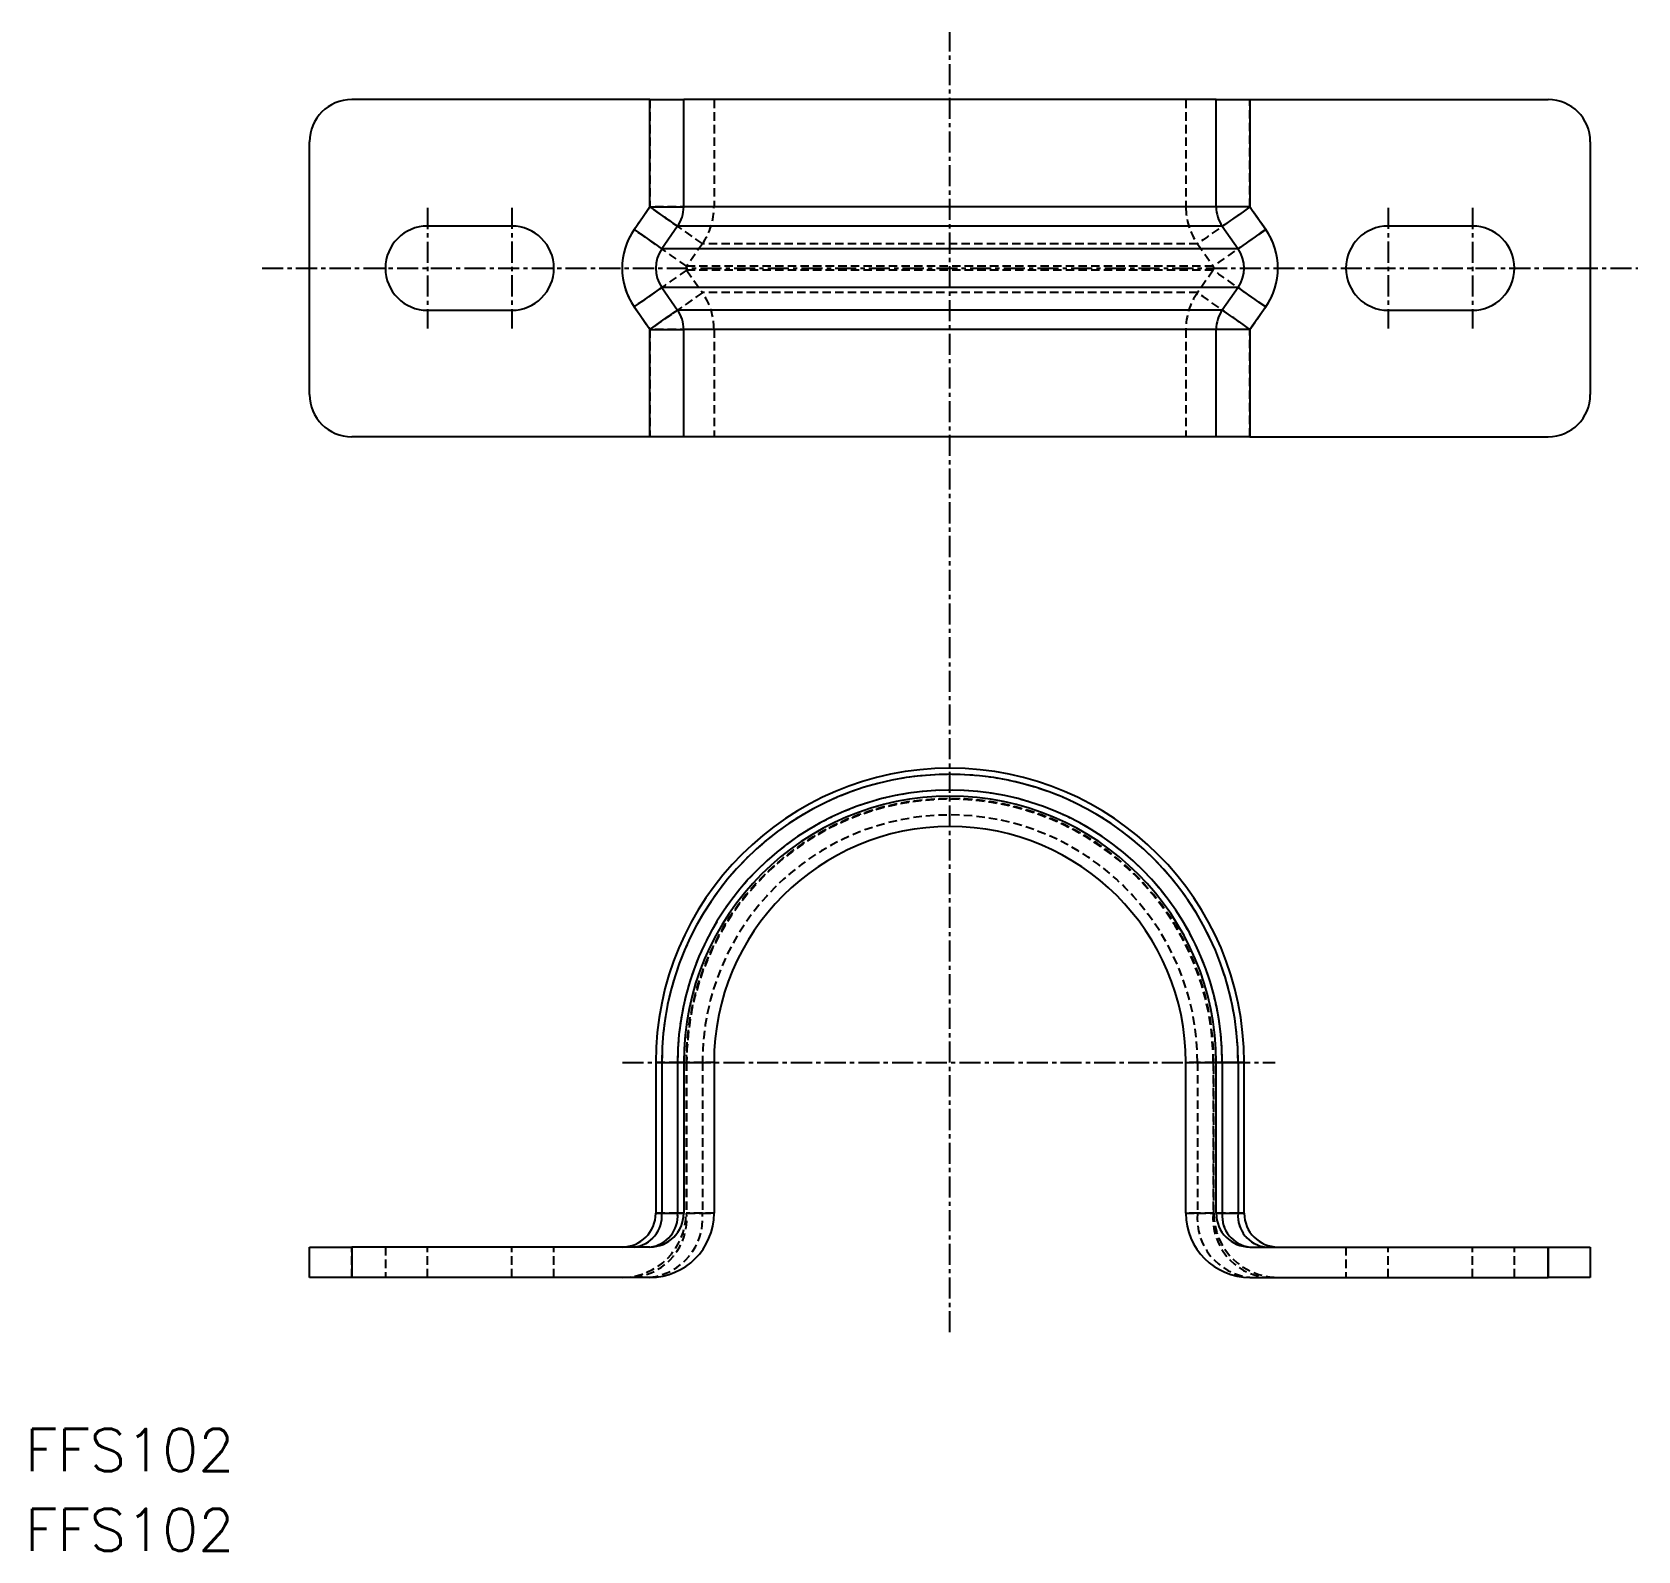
# Model space of a CAD drawing. Extents: x -54.5 to 40.8, y -122.2 to -32.1.
import ezdxf

# ---------------------------------------------------------------- set-up
doc = ezdxf.new("R2010")
doc.units = 0
doc.linetypes.add('CENTER', pattern=[2, 1.25, -0.25, 0.25, -0.25])
doc.linetypes.add('DASHED', pattern=[0.75, 0.5, -0.25])
doc.layers.get('0').update_dxf_attribs({"linetype": 'CONTINUOUS'})
doc.layers.add('CENTER', color=1, linetype='CENTER')
doc.styles.get("Standard").update_dxf_attribs({"font": 'txt.shx', "bigfont": 'extfont2.shx'})

msp = doc.modelspace()

# ---------------------------------------------------------------- linework, layer by layer
at = {"color": 7, "linetype": 'CONTINUOUS'}
for p, q in [((-17.8, -36.137), (-35.5, -36.137)), ((-17.8, -42.507), (-17.8, -36.137)), ((-17.8, -36.137), (-15.8, -36.137)), ((15.8, -36.137), (-15.8, -36.137)), ((-15.8, -42.507), (-15.8, -36.137)), ((15.8, -42.507), (15.8, -36.137)), ((15.8, -36.137), (17.8, -36.137)), ((17.8, -36.137), (17.8, -42.507)), ((17.8, -36.137), (35.5, -36.137)), ((-38, -53.637), (-38, -38.637)), ((38, -38.637), (38, -53.637)), ((-18.736, -43.843), (-17.8, -42.507)), ((-17.8, -42.507), (-15.8, -42.507)), ((15.8, -42.507), (-15.8, -42.507)), ((17.8, -42.507), (15.8, -42.507)), ((17.8, -42.507), (18.736, -43.843)), ((-26, -43.637), (-31, -43.637)), ((-16.162, -43.654), (-17.097, -44.99)), ((16.162, -43.654), (-16.162, -43.654)), ((16.162, -43.654), (17.097, -44.99)), ((31, -43.637), (26, -43.637)), ((17.097, -44.99), (-17.097, -44.99)), ((17.097, -47.284), (-17.097, -47.284)), ((-17.097, -47.284), (-16.162, -48.621)), ((17.097, -47.284), (16.162, -48.621)), ((-17.8, -49.768), (-18.736, -48.431)), ((18.736, -48.431), (17.8, -49.768)), ((-31, -48.637), (-26, -48.637)), ((16.162, -48.621), (-16.162, -48.621)), ((26, -48.637), (31, -48.637)), ((-17.8, -49.768), (-15.8, -49.768)), ((-17.8, -56.137), (-17.8, -49.768)), ((15.8, -49.768), (-15.8, -49.768)), ((-15.8, -56.137), (-15.8, -49.768)), ((15.8, -56.137), (15.8, -49.768)), ((17.8, -49.768), (15.8, -49.768)), ((17.8, -49.768), (17.8, -56.137)), ((-17.8, -56.137), (-35.5, -56.137)), ((-15.8, -56.137), (-17.8, -56.137)), ((15.8, -56.137), (-15.8, -56.137)), ((17.8, -56.137), (15.8, -56.137)), ((17.8, -56.137), (35.5, -56.137)), ((-17.459, -93.268), (-17.459, -102.218)), ((-17.459, -93.268), (-17.097, -93.268)), ((-17.097, -93.268), (-16.162, -93.268)), ((-17.097, -93.268), (-17.097, -102.218)), ((-16.162, -93.268), (-15.8, -93.268)), ((-16.162, -93.268), (-16.162, -102.218)), ((-15.8, -93.268), (-15.8, -102.218)), ((-14, -93.268), (-14, -102.218)), ((14, -102.218), (14, -93.268)), ((15.8, -102.218), (15.8, -93.268)), ((16.162, -93.268), (15.8, -93.268)), ((16.162, -93.268), (16.162, -102.218)), ((17.097, -93.268), (16.162, -93.268)), ((17.097, -93.268), (17.097, -102.218)), ((17.459, -93.268), (17.097, -93.268)), ((17.459, -102.218), (17.459, -93.268)), ((-17.459, -102.218), (-17.097, -102.218)), ((-17.097, -102.218), (-16.162, -102.218)), ((-16.162, -102.218), (-15.8, -102.218)), ((15.8, -102.218), (16.162, -102.218)), ((16.162, -102.218), (17.097, -102.218)), ((17.097, -102.218), (17.459, -102.218)), ((-38, -106.018), (-38, -104.218)), ((-38, -104.218), (-35.5, -104.218)), ((-35.5, -104.218), (-35.5, -106.018)), ((-17.8, -104.218), (-35.5, -104.218)), ((17.8, -104.218), (35.5, -104.218)), ((35.5, -106.018), (35.5, -104.218)), ((35.5, -104.218), (38, -104.218)), ((35.5, -104.218), (35.5, -106.018)), ((38, -104.218), (38, -106.018)), ((-35.5, -106.018), (-38, -106.018)), ((-17.8, -106.018), (-35.5, -106.018)), ((17.8, -106.018), (35.5, -106.018)), ((38, -106.018), (35.5, -106.018))]:
    msp.add_line(p, q, dxfattribs=at)
at = {"color": 7, "linetype": 'DASHED'}
for p, q in [((-17.8, -36.137), (-17.8, -42.507)), ((17.8, -42.507), (17.8, -36.137)), ((-17.8, -42.507), (-18.736, -43.843)), ((-14, -42.507), (-17.8, -42.507)), ((14, -42.507), (-14, -42.507)), ((17.8, -42.507), (14, -42.507)), ((18.736, -43.843), (17.8, -42.507)), ((-18.736, -48.431), (-17.8, -49.768)), ((17.8, -49.768), (18.736, -48.431)), ((-14, -49.768), (-17.8, -49.768)), ((-17.8, -49.768), (-17.8, -56.137)), ((14, -49.768), (-14, -49.768)), ((17.8, -49.768), (14, -49.768)), ((17.8, -56.137), (17.8, -49.768)), ((-17.097, -93.268), (-17.459, -93.268)), ((-17.097, -93.268), (-17.097, -102.218)), ((-16.162, -93.268), (-17.097, -93.268)), ((-15.8, -93.268), (-16.162, -93.268)), ((-16.162, -93.268), (-16.162, -102.218)), ((-15.623, -93.268), (-15.659, -93.268)), ((-15.623, -93.268), (-14.687, -93.268)), ((-14.687, -93.268), (-15.623, -93.268)), ((-14.687, -93.268), (-14, -93.268)), ((-14, -93.268), (-14.687, -93.268)), ((14.687, -93.268), (14, -93.268)), ((14, -93.268), (14.687, -93.268)), ((15.623, -93.268), (14.687, -93.268)), ((14.687, -93.268), (15.623, -93.268)), ((15.623, -93.268), (15.659, -93.268)), ((15.8, -93.268), (16.162, -93.268)), ((16.162, -93.268), (17.097, -93.268)), ((16.162, -93.268), (16.162, -102.218)), ((17.097, -93.268), (17.097, -102.218)), ((17.097, -93.268), (17.459, -93.268)), ((-17.097, -102.218), (-17.459, -102.218)), ((-16.162, -102.218), (-17.097, -102.218)), ((-15.8, -102.218), (-16.162, -102.218)), ((-15.623, -102.218), (-15.659, -102.218)), ((-14.687, -102.218), (-15.623, -102.218)), ((-15.623, -102.218), (-14.687, -102.218)), ((-14, -102.218), (-14.687, -102.218)), ((-14.687, -102.218), (-14, -102.218)), ((14.687, -102.218), (14, -102.218)), ((14, -102.218), (14.687, -102.218)), ((15.623, -102.218), (14.687, -102.218)), ((14.687, -102.218), (15.623, -102.218)), ((15.623, -102.218), (15.659, -102.218)), ((16.162, -102.218), (15.8, -102.218)), ((17.097, -102.218), (16.162, -102.218)), ((17.459, -102.218), (17.097, -102.218)), ((-35.5, -106.018), (-35.5, -104.218))]:
    msp.add_line(p, q, dxfattribs=at)
at = {"color": 3, "linetype": 'DASHED'}
for p, q in [((-14, -36.137), (-14, -42.507)), ((14, -36.137), (14, -42.507)), ((-14.687, -44.686), (-15.623, -46.022)), ((14.687, -44.686), (-14.687, -44.686)), ((14.687, -44.686), (15.623, -46.022)), ((15.623, -46.022), (-15.623, -46.022)), ((15.623, -46.252), (-15.623, -46.252)), ((-15.623, -46.252), (-14.687, -47.588)), ((15.623, -46.252), (14.687, -47.588)), ((14.687, -47.588), (-14.687, -47.588)), ((-14, -49.768), (-14, -56.137)), ((14, -49.768), (14, -56.137)), ((-15.659, -93.268), (-15.659, -102.218)), ((-15.623, -93.268), (-15.623, -102.218)), ((-15.623, -93.268), (-15.623, -102.218)), ((-14.687, -93.268), (-14.687, -102.218)), ((-14.687, -93.268), (-14.687, -102.218)), ((14.687, -93.268), (14.687, -102.218)), ((14.687, -93.268), (14.687, -102.218)), ((15.623, -93.268), (15.623, -102.218)), ((15.623, -93.268), (15.623, -102.218)), ((15.659, -102.218), (15.659, -93.268)), ((-33.5, -104.218), (-33.5, -106.018)), ((-31, -106.018), (-31, -104.218)), ((-31, -106.018), (-31, -104.218)), ((-26, -106.018), (-26, -104.218)), ((-26, -106.018), (-26, -104.218)), ((-23.5, -106.018), (-23.5, -104.218)), ((23.5, -104.218), (23.5, -106.018)), ((26, -106.018), (26, -104.218)), ((26, -106.018), (26, -104.218)), ((31, -106.018), (31, -104.218)), ((31, -106.018), (31, -104.218)), ((33.5, -106.018), (33.5, -104.218))]:
    msp.add_line(p, q, dxfattribs=at)
at = {"color": 7, "linetype": 'CONTINUOUS', "flags": 128}
for points in [[(-17.8, -42.507), (-17.48, -42.73), (-17.173, -42.946), (-16.89, -43.144), (-16.641, -43.318), (-16.438, -43.46), (-16.286, -43.566), (-16.193, -43.632), (-16.162, -43.654)], [(17.8, -42.507), (17.48, -42.73), (17.173, -42.946), (16.89, -43.144), (16.641, -43.318), (16.438, -43.46), (16.286, -43.566), (16.193, -43.632), (16.162, -43.654)], [(-18.736, -43.843), (-18.416, -44.067), (-18.109, -44.282), (-17.825, -44.48), (-17.577, -44.654), (-17.373, -44.797), (-17.222, -44.903), (-17.129, -44.968), (-17.097, -44.99)], [(18.736, -43.843), (18.416, -44.067), (18.109, -44.282), (17.825, -44.48), (17.577, -44.654), (17.373, -44.797), (17.222, -44.903), (17.129, -44.968), (17.097, -44.99)], [(-18.736, -48.431), (-18.416, -48.207), (-18.109, -47.992), (-17.825, -47.794), (-17.577, -47.62), (-17.373, -47.477), (-17.222, -47.371), (-17.129, -47.306), (-17.097, -47.284)], [(18.736, -48.431), (18.416, -48.207), (18.109, -47.992), (17.825, -47.794), (17.577, -47.62), (17.373, -47.477), (17.222, -47.371), (17.129, -47.306), (17.097, -47.284)], [(-17.8, -49.768), (-17.48, -49.544), (-17.173, -49.329), (-16.89, -49.13), (-16.641, -48.957), (-16.438, -48.814), (-16.286, -48.708), (-16.193, -48.643), (-16.162, -48.621)], [(17.8, -49.768), (17.48, -49.544), (17.173, -49.329), (16.89, -49.13), (16.641, -48.957), (16.438, -48.814), (16.286, -48.708), (16.193, -48.643), (16.162, -48.621)]]:
    msp.add_lwpolyline(points, dxfattribs=at)
at = {"color": 3, "linetype": 'DASHED', "flags": 128}
for points in [[(-14.687, -44.686), (-14.725, -44.659), (-14.839, -44.579), (-15.026, -44.448), (-15.281, -44.27), (-15.599, -44.048), (-15.97, -43.788), (-16.387, -43.496), (-16.838, -43.18), (-17.313, -42.848), (-17.8, -42.507)], [(-15.623, -46.022), (-15.661, -45.996), (-15.775, -45.916), (-15.962, -45.785), (-16.217, -45.606), (-16.534, -45.384), (-16.906, -45.124), (-17.322, -44.833), (-17.774, -44.517), (-18.249, -44.184), (-18.736, -43.843)], [(-15.623, -46.252), (-15.661, -46.279), (-15.775, -46.358), (-15.962, -46.489), (-16.217, -46.668), (-16.534, -46.89), (-16.906, -47.15), (-17.322, -47.442), (-17.774, -47.758), (-18.249, -48.09), (-18.736, -48.431)], [(-14.687, -47.588), (-14.725, -47.615), (-14.839, -47.695), (-15.026, -47.826), (-15.281, -48.005), (-15.599, -48.227), (-15.97, -48.487), (-16.387, -48.778), (-16.838, -49.094), (-17.313, -49.427), (-17.8, -49.768)]]:
    msp.add_lwpolyline(points, dxfattribs=at)
at = {"color": 7, "linetype": 'DASHED', "flags": 128}
for points in [[(17.8, -42.507), (17.313, -42.848), (16.838, -43.18), (16.387, -43.496), (15.97, -43.788), (15.599, -44.048), (15.281, -44.27), (15.026, -44.448), (14.839, -44.579), (14.725, -44.659), (14.687, -44.686)], [(18.736, -43.843), (18.249, -44.184), (17.774, -44.517), (17.322, -44.833), (16.906, -45.124), (16.534, -45.384), (16.217, -45.606), (15.962, -45.785), (15.775, -45.916), (15.661, -45.996), (15.623, -46.022)], [(18.736, -48.431), (18.249, -48.09), (17.774, -47.758), (17.322, -47.442), (16.906, -47.15), (16.534, -46.89), (16.217, -46.668), (15.962, -46.489), (15.775, -46.358), (15.661, -46.279), (15.623, -46.252)], [(17.8, -49.768), (17.313, -49.427), (16.838, -49.094), (16.387, -48.778), (15.97, -48.487), (15.599, -48.227), (15.281, -48.005), (15.026, -47.826), (14.839, -47.695), (14.725, -47.615), (14.687, -47.588)]]:
    msp.add_lwpolyline(points, dxfattribs=at)
at = {"color": 7, "linetype": 'CONTINUOUS'}
for centre, radius, start, end in [((-35.5, -38.637), 2.5, 90, 180), ((35.5, -38.637), 2.5, 0, 90), ((-17.8, -42.507), 2, 325.00798, 0), ((17.8, -42.507), 2, 180, 214.99202), ((-31, -46.137), 2.5, 90, 270), ((-26, -46.137), 2.5, 270, 90), ((26, -46.137), 2.5, 90, 270), ((31, -46.137), 2.5, 270, 90), ((-15.459, -46.137), 4, 145.00798, 214.99202), ((15.459, -46.137), 4, 325.00798, 34.99202), ((-15.459, -46.137), 2, 145.00798, 214.99202), ((15.459, -46.137), 2, 325.00798, 34.99202), ((-17.8, -49.768), 2, 0, 34.99202), ((17.8, -49.768), 2, 145.00798, 180), ((-35.5, -53.637), 2.5, 180, 270), ((35.5, -53.637), 2.5, 270, 0), ((0, -93.268), 17.459, 0, 180), ((0, -93.268), 17.097, 0, 180), ((0, -93.268), 16.162, 0, 180), ((0, -93.268), 15.8, 0, 180), ((0, -93.268), 14, 0, 180), ((-19.459, -102.218), 2, 270, 0), ((-18.936, -102.382), 1.847, 276.24027, 5.10885), ((-17.8, -102.218), 3.8, 270, 0), ((-17.8, -102.218), 2, 270, 0), ((-18.001, -102.382), 1.847, 276.24024, 5.10895), ((17.8, -102.218), 3.8, 180, 270), ((17.8, -102.218), 2, 180, 270), ((18.001, -102.382), 1.847, 174.89105, 263.75976), ((18.936, -102.382), 1.847, 174.89115, 263.75973), ((19.459, -102.218), 2, 180, 270)]:
    msp.add_arc(centre, radius, start, end, dxfattribs=at)
at = {"color": 3, "linetype": 'DASHED'}
for centre, radius, start, end in [((-17.8, -42.507), 3.8, 325.00798, 0), ((17.8, -42.507), 3.8, 180, 214.99202), ((-15.459, -46.137), 0.2, 145.00798, 214.99202), ((15.459, -46.137), 0.2, 325.00798, 34.99202), ((-17.8, -49.768), 3.8, 0, 34.99202), ((17.8, -49.768), 3.8, 145.00798, 180), ((0, -93.268), 15.659, 0, 180), ((0, -93.268), 15.623, 0, 180), ((0, -93.268), 15.623, 0, 180), ((0, -93.268), 14.687, 0, 180), ((0, -93.268), 14.687, 0, 180), ((-19.459, -102.218), 3.8, 270, 0), ((-19.117, -102.53), 3.508, 276.24025, 5.10889), ((-19.117, -102.53), 3.508, 276.24025, 5.10889), ((-18.181, -102.53), 3.508, 276.24026, 5.10889), ((-18.181, -102.53), 3.508, 276.24026, 5.10889), ((18.181, -102.53), 3.508, 174.89111, 263.75974), ((18.181, -102.53), 3.508, 174.89111, 263.75974), ((19.117, -102.53), 3.508, 174.89111, 263.75975), ((19.117, -102.53), 3.508, 174.89111, 263.75975), ((19.459, -102.218), 3.8, 180, 270)]:
    msp.add_arc(centre, radius, start, end, dxfattribs=at)
at = {"color": 7, "linetype": 'DASHED'}
for centre, radius, start, end in [((-15.459, -46.137), 4, 145.00798, 214.99202), ((15.459, -46.137), 4, 325.00798, 34.99202), ((0, -93.268), 17.097, 0, 180), ((0, -93.268), 16.162, 0, 180), ((-18.936, -102.382), 1.847, 276.24027, 5.10885), ((-18.001, -102.382), 1.847, 276.24024, 5.10895), ((18.001, -102.382), 1.847, 174.89105, 263.75976), ((18.936, -102.382), 1.847, 174.89115, 263.75973)]:
    msp.add_arc(centre, radius, start, end, dxfattribs=at)
at = {"layer": 'CENTER', "color": 1, "linetype": 'CENTER'}
for p, q in [((0, -109.278), (0, -32.131)), ((-31, -42.566), (-31, -49.717)), ((-26, -42.562), (-26, -49.713)), ((26, -42.562), (26, -49.713)), ((31, -42.566), (31, -49.717)), ((-40.807, -46.137), (40.822, -46.137)), ((-19.434, -93.268), (19.298, -93.268))]:
    msp.add_line(p, q, dxfattribs=at)

# ---------------------------------------------------------------- texts
at = {"color": 7, "linetype": 'CONTINUOUS'}
for p in [(-54.891, -117.514), (-54.891, -122.249)]:
    msp.add_text('FFS102', height=2.5, dxfattribs=at).set_placement(p)

doc.saveas('drawing.dxf')
